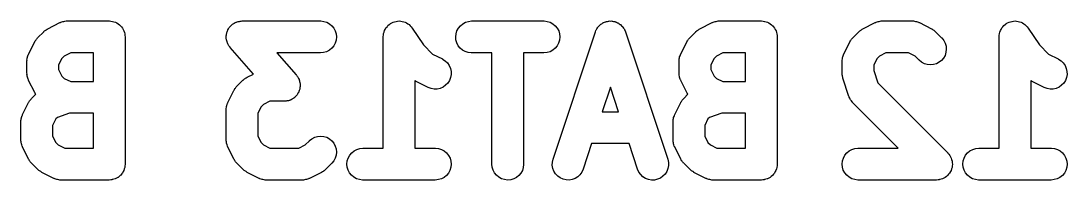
# Model space of a CAD drawing. Extents: x 10 to 156, y -120 to 0.
# Drawn here: x 19.9 to 25.67, y -119.41 to -118.54 of the extents above; entities that cross this region are included whole.
import ezdxf

# ---------------------------------------------------------------- set-up
doc = ezdxf.new("R2010")
doc.units = 0
doc.header["$MEASUREMENT"] = 0
doc.layers.add('BLACK', color=7, linetype='CONTINUOUS')

msp = doc.modelspace()

# ---------------------------------------------------------------- linework, layer by layer
at = {"layer": 'BLACK', "linetype": 'CONTINUOUS'}
for p, q in [((20.0475, -118.582), (20.1142, -118.548)), ((20.1142, -118.548), (20.1153, -118.548)), ((20.1153, -118.548), (20.1177, -118.547)), ((20.1177, -118.547), (20.12, -118.546)), ((20.12, -118.546), (20.1257, -118.544)), ((20.1257, -118.544), (20.1313, -118.542)), ((20.1313, -118.542), (20.1339, -118.542)), ((20.1339, -118.542), (20.1363, -118.541)), ((20.1363, -118.541), (20.1423, -118.54)), ((20.1423, -118.54), (20.1482, -118.539)), ((20.1482, -118.539), (20.1508, -118.539)), ((20.1508, -118.539), (20.1533, -118.539)), ((20.1533, -118.539), (20.3867, -118.539)), ((20.3867, -118.539), (20.3873, -118.539)), ((20.3873, -118.539), (20.3873, -118.539)), ((20.3873, -118.539), (20.3873, -118.539)), ((20.3873, -118.539), (20.3879, -118.539)), ((20.3879, -118.539), (20.396, -118.54)), ((20.396, -118.54), (20.4043, -118.541)), ((20.4043, -118.541), (20.4046, -118.541)), ((20.4046, -118.541), (20.4049, -118.541)), ((20.4049, -118.541), (20.4127, -118.544)), ((20.4127, -118.544), (20.4206, -118.546)), ((20.4206, -118.546), (20.4208, -118.546)), ((20.4208, -118.546), (20.4211, -118.546)), ((20.4211, -118.546), (20.4283, -118.55)), ((20.4283, -118.55), (20.4356, -118.554)), ((20.4356, -118.554), (20.4358, -118.554)), ((20.4358, -118.554), (20.4361, -118.554)), ((20.4361, -118.554), (20.4425, -118.56)), ((20.4425, -118.56), (20.4488, -118.565)), ((21.0607, -118.563), (21.0628, -118.56)), ((21.0628, -118.56), (21.0673, -118.557)), ((21.0673, -118.557), (21.0716, -118.554)), ((21.0716, -118.554), (21.0743, -118.552)), ((21.0743, -118.552), (21.0768, -118.551)), ((21.0768, -118.551), (21.0818, -118.548)), ((21.0818, -118.548), (21.0867, -118.546)), ((21.0867, -118.546), (21.0896, -118.545)), ((21.0896, -118.545), (21.0924, -118.544)), ((21.0924, -118.544), (21.0977, -118.542)), ((21.0977, -118.542), (21.103, -118.541)), ((21.103, -118.541), (21.1061, -118.541)), ((21.1061, -118.541), (21.1091, -118.54)), ((21.1091, -118.54), (21.1145, -118.54)), ((21.1145, -118.54), (21.12, -118.539)), ((21.12, -118.539), (21.5533, -118.539)), ((21.5533, -118.539), (21.5546, -118.539)), ((21.5546, -118.539), (21.5715, -118.541)), ((21.5715, -118.541), (21.5878, -118.546)), ((21.5878, -118.546), (21.6028, -118.554)), ((21.6028, -118.554), (21.6158, -118.565)), ((21.9254, -118.564), (21.9322, -118.559)), ((21.9322, -118.559), (21.9386, -118.554)), ((21.9386, -118.554), (21.9387, -118.553)), ((21.9387, -118.553), (21.9388, -118.553)), ((21.9388, -118.553), (21.9462, -118.55)), ((21.9462, -118.55), (21.9538, -118.546)), ((21.9538, -118.546), (21.9538, -118.546)), ((21.9538, -118.546), (21.9539, -118.546)), ((21.9539, -118.546), (21.9621, -118.543)), ((21.9621, -118.543), (21.9701, -118.541)), ((21.9701, -118.541), (21.9702, -118.541)), ((21.9702, -118.541), (21.9703, -118.541)), ((21.9703, -118.541), (21.9787, -118.54)), ((21.9787, -118.54), (21.9871, -118.539)), ((21.9871, -118.539), (21.9872, -118.539)), ((21.9872, -118.539), (21.9873, -118.539)), ((21.9873, -118.539), (21.9959, -118.54)), ((21.9959, -118.54), (22.0041, -118.541)), ((22.0041, -118.541), (22.0042, -118.541)), ((22.0042, -118.541), (22.0043, -118.541)), ((22.0043, -118.541), (22.0123, -118.543)), ((22.0123, -118.543), (22.0204, -118.546)), ((22.0204, -118.546), (22.0205, -118.546)), ((22.0205, -118.546), (22.0206, -118.546)), ((22.0206, -118.546), (22.0278, -118.55)), ((22.0278, -118.55), (22.0355, -118.554)), ((22.0355, -118.554), (22.0355, -118.554)), ((22.0355, -118.554), (22.0356, -118.554)), ((22.0356, -118.554), (22.0417, -118.559)), ((22.0417, -118.559), (22.0487, -118.565)), ((22.325, -118.565), (22.3382, -118.554)), ((22.3382, -118.554), (22.3533, -118.546)), ((22.3533, -118.546), (22.3697, -118.541)), ((22.3697, -118.541), (22.3867, -118.539)), ((22.3867, -118.539), (22.7867, -118.539)), ((22.7867, -118.539), (22.7879, -118.539)), ((22.7879, -118.539), (22.8049, -118.541)), ((22.8049, -118.541), (22.8211, -118.546)), ((22.8211, -118.546), (22.8361, -118.554)), ((22.8361, -118.554), (22.8492, -118.565)), ((23.0924, -118.564), (23.0966, -118.56)), ((23.0966, -118.56), (23.0986, -118.559)), ((23.0986, -118.559), (23.1005, -118.557)), ((23.1005, -118.557), (23.1056, -118.554)), ((23.1056, -118.554), (23.1106, -118.55)), ((23.1106, -118.55), (23.1129, -118.549)), ((23.1129, -118.549), (23.115, -118.548)), ((23.115, -118.548), (23.1207, -118.546)), ((23.1207, -118.546), (23.1262, -118.543)), ((23.1262, -118.543), (23.1287, -118.543)), ((23.1287, -118.543), (23.131, -118.542)), ((23.131, -118.542), (23.137, -118.541)), ((23.137, -118.541), (23.1429, -118.54)), ((23.1429, -118.54), (23.1454, -118.54)), ((23.1454, -118.54), (23.1479, -118.539)), ((23.1479, -118.539), (23.154, -118.54)), ((23.154, -118.54), (23.16, -118.539)), ((23.16, -118.539), (23.1625, -118.54)), ((23.1625, -118.54), (23.165, -118.54)), ((23.165, -118.54), (23.1709, -118.541)), ((23.1709, -118.541), (23.1768, -118.542)), ((23.1768, -118.542), (23.1791, -118.543)), ((23.1791, -118.543), (23.1816, -118.544)), ((23.1816, -118.544), (23.1871, -118.546)), ((23.1871, -118.546), (23.1927, -118.549)), ((23.1927, -118.549), (23.1948, -118.55)), ((23.1948, -118.55), (23.1971, -118.551)), ((23.1971, -118.551), (23.202, -118.554)), ((23.202, -118.554), (23.2072, -118.558)), ((23.2072, -118.558), (23.209, -118.559)), ((23.209, -118.559), (23.211, -118.561)), ((23.6475, -118.582), (23.7142, -118.548)), ((23.7142, -118.548), (23.7153, -118.548)), ((23.7153, -118.548), (23.7177, -118.547)), ((23.7177, -118.547), (23.72, -118.546)), ((23.72, -118.546), (23.7257, -118.544)), ((23.7257, -118.544), (23.7313, -118.542)), ((23.7313, -118.542), (23.7339, -118.542)), ((23.7339, -118.542), (23.7363, -118.541)), ((23.7363, -118.541), (23.7423, -118.54)), ((23.7423, -118.54), (23.7482, -118.539)), ((23.7482, -118.539), (23.7508, -118.539)), ((23.7508, -118.539), (23.7533, -118.539)), ((23.7533, -118.539), (23.9867, -118.539)), ((23.9867, -118.539), (23.9873, -118.539)), ((23.9873, -118.539), (23.9873, -118.539)), ((23.9873, -118.539), (23.9873, -118.539)), ((23.9873, -118.539), (23.9879, -118.539)), ((23.9879, -118.539), (23.996, -118.54)), ((23.996, -118.54), (24.0043, -118.541)), ((24.0043, -118.541), (24.0046, -118.541)), ((24.0046, -118.541), (24.0049, -118.541)), ((24.0049, -118.541), (24.0127, -118.544)), ((24.0127, -118.544), (24.0206, -118.546)), ((24.0206, -118.546), (24.0208, -118.546)), ((24.0208, -118.546), (24.0211, -118.546)), ((24.0211, -118.546), (24.0283, -118.55)), ((24.0283, -118.55), (24.0356, -118.554)), ((24.0356, -118.554), (24.0358, -118.554)), ((24.0358, -118.554), (24.0361, -118.554)), ((24.0361, -118.554), (24.0425, -118.56)), ((24.0425, -118.56), (24.0488, -118.565)), ((24.5475, -118.582), (24.6142, -118.548)), ((24.6142, -118.548), (24.6153, -118.548)), ((24.6153, -118.548), (24.6177, -118.547)), ((24.6177, -118.547), (24.62, -118.546)), ((24.62, -118.546), (24.6257, -118.544)), ((24.6257, -118.544), (24.6313, -118.542)), ((24.6313, -118.542), (24.6339, -118.542)), ((24.6339, -118.542), (24.6363, -118.541)), ((24.6363, -118.541), (24.6423, -118.54)), ((24.6423, -118.54), (24.6482, -118.539)), ((24.6482, -118.539), (24.6508, -118.539)), ((24.6508, -118.539), (24.6533, -118.539)), ((24.6533, -118.539), (24.82, -118.539)), ((24.82, -118.539), (24.8212, -118.539)), ((24.8212, -118.539), (24.8238, -118.539)), ((24.8238, -118.539), (24.8264, -118.539)), ((24.8264, -118.539), (24.8323, -118.54)), ((24.8323, -118.54), (24.8382, -118.541)), ((24.8382, -118.541), (24.8406, -118.542)), ((24.8406, -118.542), (24.8432, -118.542)), ((24.8432, -118.542), (24.8488, -118.544)), ((24.8488, -118.544), (24.8545, -118.546)), ((24.8545, -118.546), (24.8567, -118.547)), ((24.8567, -118.547), (24.8591, -118.548)), ((24.8591, -118.548), (24.9258, -118.582)), ((25.3254, -118.564), (25.3322, -118.559)), ((25.3322, -118.559), (25.3386, -118.554)), ((25.3386, -118.554), (25.3387, -118.553)), ((25.3387, -118.553), (25.3388, -118.553)), ((25.3388, -118.553), (25.3462, -118.55)), ((25.3462, -118.55), (25.3538, -118.546)), ((25.3538, -118.546), (25.3538, -118.546)), ((25.3538, -118.546), (25.3539, -118.546)), ((25.3539, -118.546), (25.3621, -118.543)), ((25.3621, -118.543), (25.3701, -118.541)), ((25.3701, -118.541), (25.3702, -118.541)), ((25.3702, -118.541), (25.3703, -118.541)), ((25.3703, -118.541), (25.3787, -118.54)), ((25.3787, -118.54), (25.3871, -118.539)), ((25.3871, -118.539), (25.3872, -118.539)), ((25.3872, -118.539), (25.3873, -118.539)), ((25.3873, -118.539), (25.3959, -118.54)), ((25.3959, -118.54), (25.4041, -118.541)), ((25.4041, -118.541), (25.4042, -118.541)), ((25.4042, -118.541), (25.4043, -118.541)), ((25.4043, -118.541), (25.4123, -118.543)), ((25.4123, -118.543), (25.4204, -118.546)), ((25.4204, -118.546), (25.4205, -118.546)), ((25.4205, -118.546), (25.4206, -118.546)), ((25.4206, -118.546), (25.4278, -118.55)), ((25.4278, -118.55), (25.4355, -118.554)), ((25.4355, -118.554), (25.4355, -118.554)), ((25.4355, -118.554), (25.4356, -118.554)), ((25.4356, -118.554), (25.4417, -118.559)), ((25.4417, -118.559), (25.4487, -118.565)), ((19.9915, -118.631), (20.0248, -118.598)), ((20.0248, -118.598), (20.0257, -118.597)), ((20.0257, -118.597), (20.0295, -118.594)), ((20.0295, -118.594), (20.0331, -118.591)), ((20.0331, -118.591), (20.0362, -118.589)), ((20.0362, -118.589), (20.039, -118.587)), ((20.039, -118.587), (20.0434, -118.584)), ((20.0434, -118.584), (20.0475, -118.582)), ((20.4488, -118.565), (20.4489, -118.565)), ((20.4489, -118.565), (20.4492, -118.565)), ((20.4492, -118.565), (20.4544, -118.572)), ((20.4544, -118.572), (20.4595, -118.578)), ((20.4595, -118.578), (20.4597, -118.579)), ((20.4597, -118.579), (20.4599, -118.579)), ((20.4599, -118.579), (20.4637, -118.586)), ((20.4637, -118.586), (20.4676, -118.593)), ((20.4676, -118.593), (20.4677, -118.594)), ((20.4677, -118.594), (20.4678, -118.594)), ((20.4678, -118.594), (20.4701, -118.602)), ((20.4701, -118.602), (20.4725, -118.61)), ((20.4725, -118.61), (20.4725, -118.61)), ((20.4725, -118.61), (20.4726, -118.61)), ((20.4726, -118.61), (20.4734, -118.618)), ((20.4734, -118.618), (20.4742, -118.627)), ((21.0328, -118.62), (21.0337, -118.615)), ((21.0337, -118.615), (21.0343, -118.609)), ((21.0343, -118.609), (21.0352, -118.606)), ((21.0352, -118.606), (21.0357, -118.603)), ((21.0357, -118.603), (21.0377, -118.598)), ((21.0377, -118.598), (21.0393, -118.593)), ((21.0393, -118.593), (21.0408, -118.59)), ((21.0408, -118.59), (21.0419, -118.587)), ((21.0419, -118.587), (21.0449, -118.583)), ((21.0449, -118.583), (21.0475, -118.578)), ((21.0475, -118.578), (21.0494, -118.575)), ((21.0494, -118.575), (21.0511, -118.573)), ((21.0511, -118.573), (21.0549, -118.569)), ((21.0549, -118.569), (21.0583, -118.565)), ((21.0583, -118.565), (21.0607, -118.563)), ((21.6158, -118.565), (21.6265, -118.579)), ((21.6265, -118.579), (21.6345, -118.594)), ((21.6345, -118.594), (21.6393, -118.61)), ((21.6393, -118.61), (21.6408, -118.627)), ((21.8992, -118.625), (21.9001, -118.617)), ((21.9001, -118.617), (21.901, -118.609)), ((21.901, -118.609), (21.9011, -118.609)), ((21.9011, -118.608), (21.9036, -118.601)), ((21.9011, -118.609), (21.9011, -118.608)), ((21.9036, -118.601), (21.9062, -118.592)), ((21.9062, -118.592), (21.9102, -118.585)), ((21.9062, -118.592), (21.9062, -118.592)), ((21.9062, -118.592), (21.9062, -118.592)), ((21.9102, -118.585), (21.9144, -118.577)), ((21.9144, -118.577), (21.9144, -118.577)), ((21.9144, -118.577), (21.9145, -118.577)), ((21.9145, -118.577), (21.9201, -118.571)), ((21.9201, -118.571), (21.9253, -118.564)), ((21.9253, -118.564), (21.9254, -118.564)), ((21.9254, -118.564), (21.9254, -118.564)), ((22.0487, -118.565), (22.0487, -118.565)), ((22.0487, -118.565), (22.0488, -118.565)), ((22.0488, -118.565), (22.0538, -118.571)), ((22.0538, -118.571), (22.0595, -118.578)), ((22.0595, -118.578), (22.0595, -118.578)), ((22.0595, -118.578), (22.0595, -118.578)), ((22.0595, -118.578), (22.0596, -118.578)), ((22.0596, -118.578), (22.1213, -118.671)), ((22.2992, -118.626), (22.301, -118.609)), ((22.301, -118.609), (22.306, -118.593)), ((22.306, -118.593), (22.3141, -118.578)), ((22.3141, -118.578), (22.325, -118.565)), ((22.837, -119.299), (23.0703, -118.599)), ((22.8492, -118.565), (22.8599, -118.579)), ((22.8599, -118.579), (22.8678, -118.594)), ((22.8678, -118.594), (22.8726, -118.61)), ((22.8726, -118.61), (22.8742, -118.627)), ((23.0703, -118.599), (23.0707, -118.598)), ((23.0707, -118.598), (23.0733, -118.592)), ((23.0733, -118.592), (23.0755, -118.587)), ((23.0755, -118.587), (23.0768, -118.585)), ((23.0768, -118.585), (23.0779, -118.582)), ((23.0779, -118.582), (23.0814, -118.577)), ((23.0814, -118.577), (23.0847, -118.572)), ((23.0847, -118.572), (23.0865, -118.571)), ((23.0865, -118.571), (23.0879, -118.569)), ((23.0879, -118.569), (23.0924, -118.564)), ((23.211, -118.561), (23.2151, -118.565)), ((23.2151, -118.565), (23.2195, -118.569)), ((23.2195, -118.569), (23.221, -118.571)), ((23.221, -118.571), (23.2227, -118.573)), ((23.2227, -118.573), (23.2259, -118.578)), ((23.2259, -118.578), (23.2294, -118.583)), ((23.2294, -118.583), (23.2304, -118.586)), ((23.2304, -118.586), (23.2317, -118.588)), ((23.2317, -118.588), (23.2339, -118.593)), ((23.2339, -118.593), (23.2363, -118.599)), ((23.2363, -118.599), (23.4697, -119.299)), ((23.5915, -118.631), (23.6248, -118.598)), ((23.6248, -118.598), (23.6257, -118.597)), ((23.6257, -118.597), (23.6295, -118.594)), ((23.6295, -118.594), (23.6331, -118.591)), ((23.6331, -118.591), (23.6362, -118.589)), ((23.6362, -118.589), (23.639, -118.587)), ((23.639, -118.587), (23.6434, -118.584)), ((23.6434, -118.584), (23.6475, -118.582)), ((24.0488, -118.565), (24.0489, -118.565)), ((24.0489, -118.565), (24.0492, -118.565)), ((24.0492, -118.565), (24.0544, -118.572)), ((24.0544, -118.572), (24.0595, -118.578)), ((24.0595, -118.578), (24.0597, -118.579)), ((24.0597, -118.579), (24.0599, -118.579)), ((24.0599, -118.579), (24.0637, -118.586)), ((24.0637, -118.586), (24.0676, -118.593)), ((24.0676, -118.593), (24.0677, -118.594)), ((24.0677, -118.594), (24.0678, -118.594)), ((24.0678, -118.594), (24.0701, -118.602)), ((24.0701, -118.602), (24.0725, -118.61)), ((24.0725, -118.61), (24.0725, -118.61)), ((24.0725, -118.61), (24.0726, -118.61)), ((24.0726, -118.61), (24.0734, -118.618)), ((24.0734, -118.618), (24.0742, -118.627)), ((24.4915, -118.631), (24.5248, -118.598)), ((24.5248, -118.598), (24.5257, -118.597)), ((24.5257, -118.597), (24.5295, -118.594)), ((24.5295, -118.594), (24.5331, -118.591)), ((24.5331, -118.591), (24.5362, -118.589)), ((24.5362, -118.589), (24.539, -118.587)), ((24.539, -118.587), (24.5434, -118.584)), ((24.5434, -118.584), (24.5475, -118.582)), ((24.9258, -118.582), (24.9269, -118.582)), ((24.9269, -118.582), (24.931, -118.585)), ((24.931, -118.585), (24.9353, -118.587)), ((24.9353, -118.587), (24.9382, -118.59)), ((24.9382, -118.59), (24.9412, -118.592)), ((24.9412, -118.592), (24.9447, -118.595)), ((24.9447, -118.595), (24.9485, -118.598)), ((24.9485, -118.598), (24.9819, -118.631)), ((25.2992, -118.625), (25.3001, -118.617)), ((25.3001, -118.617), (25.301, -118.609)), ((25.301, -118.609), (25.3011, -118.609)), ((25.3011, -118.608), (25.3036, -118.601)), ((25.3011, -118.609), (25.3011, -118.608)), ((25.3036, -118.601), (25.3062, -118.592)), ((25.3062, -118.592), (25.3102, -118.585)), ((25.3062, -118.592), (25.3062, -118.592)), ((25.3062, -118.592), (25.3062, -118.592)), ((25.3102, -118.585), (25.3144, -118.577)), ((25.3144, -118.577), (25.3144, -118.577)), ((25.3144, -118.577), (25.3145, -118.577)), ((25.3145, -118.577), (25.3201, -118.571)), ((25.3201, -118.571), (25.3253, -118.564)), ((25.3253, -118.564), (25.3254, -118.564)), ((25.3254, -118.564), (25.3254, -118.564)), ((25.4487, -118.565), (25.4487, -118.565)), ((25.4487, -118.565), (25.4488, -118.565)), ((25.4488, -118.565), (25.4538, -118.571)), ((25.4538, -118.571), (25.4595, -118.578)), ((25.4595, -118.578), (25.4595, -118.578)), ((25.4595, -118.578), (25.4595, -118.578)), ((25.4595, -118.578), (25.4596, -118.578)), ((25.4596, -118.578), (25.5213, -118.671)), ((19.9417, -118.721), (19.9751, -118.654)), ((19.9751, -118.654), (19.9756, -118.653)), ((19.9756, -118.653), (19.9783, -118.649)), ((19.9783, -118.649), (19.9806, -118.645)), ((19.9806, -118.645), (19.9829, -118.642)), ((19.9829, -118.642), (19.9849, -118.639)), ((19.9849, -118.639), (19.9883, -118.635)), ((19.9883, -118.635), (19.9915, -118.631)), ((20.4742, -118.627), (20.4742, -119.327)), ((21.0325, -118.626), (21.0328, -118.623)), ((21.033, -118.632), (21.0325, -118.626)), ((21.0328, -118.623), (21.0328, -118.62)), ((21.0331, -118.637), (21.033, -118.632)), ((21.0338, -118.64), (21.0331, -118.637)), ((21.0341, -118.643), (21.0338, -118.64)), ((21.0356, -118.648), (21.0341, -118.643)), ((21.0368, -118.654), (21.0356, -118.648)), ((21.038, -118.656), (21.0368, -118.654)), ((21.0389, -118.659), (21.038, -118.656)), ((21.0414, -118.664), (21.0389, -118.659)), ((21.0436, -118.669), (21.0414, -118.664)), ((21.0454, -118.672), (21.0436, -118.669)), ((21.0468, -118.675), (21.0454, -118.672)), ((21.0502, -118.679), (21.0468, -118.675)), ((21.6259, -118.676), (21.615, -118.689)), ((21.634, -118.661), (21.6259, -118.676)), ((21.639, -118.644), (21.634, -118.661)), ((21.6408, -118.627), (21.639, -118.644)), ((21.8992, -118.626), (21.8992, -118.625)), ((21.8992, -118.627), (21.8992, -118.626)), ((21.8992, -118.626), (21.8992, -118.626)), ((21.8992, -118.626), (21.8992, -118.626)), ((21.8992, -119.239), (21.8992, -118.627)), ((22.1213, -118.671), (22.1718, -118.721)), ((22.3007, -118.643), (22.2992, -118.626)), ((22.3055, -118.659), (22.3007, -118.643)), ((22.3134, -118.675), (22.3055, -118.659)), ((22.3241, -118.688), (22.3134, -118.675)), ((22.8592, -118.676), (22.8483, -118.689)), ((22.8673, -118.661), (22.8592, -118.676)), ((22.8724, -118.644), (22.8673, -118.661)), ((22.8742, -118.627), (22.8724, -118.644)), ((23.5417, -118.721), (23.5751, -118.654)), ((23.5751, -118.654), (23.5756, -118.653)), ((23.5756, -118.653), (23.5783, -118.649)), ((23.5783, -118.649), (23.5806, -118.645)), ((23.5806, -118.645), (23.5829, -118.642)), ((23.5829, -118.642), (23.5849, -118.639)), ((23.5849, -118.639), (23.5883, -118.635)), ((23.5883, -118.635), (23.5915, -118.631)), ((24.0742, -118.627), (24.0742, -119.327)), ((24.4417, -118.721), (24.4751, -118.654)), ((24.4751, -118.654), (24.4756, -118.653)), ((24.4756, -118.653), (24.4783, -118.649)), ((24.4783, -118.649), (24.4806, -118.645)), ((24.4806, -118.645), (24.4829, -118.642)), ((24.4829, -118.642), (24.4849, -118.639)), ((24.4849, -118.639), (24.4883, -118.635)), ((24.4883, -118.635), (24.4915, -118.631)), ((24.9819, -118.631), (24.9827, -118.632)), ((24.9827, -118.632), (24.9934, -118.646)), ((24.9934, -118.646), (25.0012, -118.661)), ((25.0012, -118.661), (25.006, -118.677)), ((25.2992, -118.626), (25.2992, -118.625)), ((25.2992, -118.627), (25.2992, -118.626)), ((25.2992, -118.626), (25.2992, -118.626)), ((25.2992, -118.626), (25.2992, -118.626)), ((25.2992, -119.239), (25.2992, -118.627)), ((25.5213, -118.671), (25.5718, -118.721)), ((19.9356, -118.737), (19.9378, -118.731)), ((19.9378, -118.731), (19.9396, -118.726)), ((19.9396, -118.726), (19.9408, -118.723)), ((19.9408, -118.723), (19.9417, -118.721)), ((20.1385, -118.732), (20.1252, -118.745)), ((20.174, -118.714), (20.1385, -118.732)), ((20.2992, -118.714), (20.174, -118.714)), ((20.2992, -118.872), (20.2992, -118.714)), ((21.0534, -118.683), (21.0502, -118.679)), ((21.0541, -118.684), (21.0534, -118.683)), ((21.1825, -118.831), (21.0541, -118.684)), ((21.5533, -118.714), (21.3128, -118.714)), ((21.3128, -118.714), (21.4192, -118.836)), ((21.5703, -118.712), (21.5533, -118.714)), ((21.5867, -118.708), (21.5703, -118.712)), ((21.6018, -118.7), (21.5867, -118.708)), ((21.615, -118.689), (21.6018, -118.7)), ((22.1718, -118.721), (22.2258, -118.748)), ((22.3372, -118.699), (22.3241, -118.688)), ((22.3522, -118.707), (22.3372, -118.699)), ((22.3685, -118.712), (22.3522, -118.707)), ((22.3854, -118.714), (22.3685, -118.712)), ((22.3867, -118.714), (22.3854, -118.714)), ((22.4992, -118.714), (22.3867, -118.714)), ((22.4992, -119.327), (22.4992, -118.714)), ((22.7867, -118.714), (22.6742, -118.714)), ((22.6742, -118.714), (22.6742, -119.327)), ((22.8037, -118.712), (22.7867, -118.714)), ((22.82, -118.708), (22.8037, -118.712)), ((22.8351, -118.7), (22.82, -118.708)), ((22.8483, -118.689), (22.8351, -118.7)), ((23.5356, -118.737), (23.5378, -118.731)), ((23.5378, -118.731), (23.5396, -118.726)), ((23.5396, -118.726), (23.5408, -118.723)), ((23.5408, -118.723), (23.5417, -118.721)), ((23.7385, -118.732), (23.7252, -118.745)), ((23.774, -118.714), (23.7385, -118.732)), ((23.8992, -118.714), (23.774, -118.714)), ((23.8992, -118.872), (23.8992, -118.714)), ((24.4356, -118.737), (24.4378, -118.731)), ((24.4378, -118.731), (24.4396, -118.726)), ((24.4396, -118.726), (24.4408, -118.723)), ((24.4408, -118.723), (24.4417, -118.721)), ((24.6385, -118.732), (24.6252, -118.745)), ((24.674, -118.714), (24.6385, -118.732)), ((24.7993, -118.714), (24.674, -118.714)), ((24.8348, -118.732), (24.7993, -118.714)), ((24.8581, -118.755), (24.8348, -118.732)), ((25.0005, -118.728), (24.9924, -118.743)), ((25.0057, -118.711), (25.0005, -118.728)), ((25.0075, -118.694), (25.0057, -118.711)), ((25.006, -118.677), (25.0075, -118.694)), ((25.5718, -118.721), (25.6258, -118.748)), ((19.9325, -118.759), (19.9328, -118.756)), ((19.9325, -118.76), (19.9325, -118.759)), ((19.9325, -118.827), (19.9325, -118.76)), ((19.9327, -118.754), (19.9337, -118.748)), ((19.9328, -118.756), (19.9327, -118.754)), ((19.9337, -118.748), (19.9344, -118.742)), ((19.9344, -118.742), (19.9352, -118.739)), ((19.9352, -118.739), (19.9356, -118.737)), ((20.1252, -118.745), (20.1075, -118.781)), ((20.1075, -118.781), (20.1075, -118.806)), ((22.2258, -118.748), (22.2269, -118.749)), ((22.2269, -118.749), (22.2412, -118.758)), ((22.2412, -118.758), (22.2535, -118.77)), ((22.2535, -118.77), (22.2632, -118.784)), ((22.2632, -118.784), (22.27, -118.8)), ((23.5325, -118.759), (23.5328, -118.756)), ((23.5325, -118.76), (23.5325, -118.759)), ((23.5325, -118.827), (23.5325, -118.76)), ((23.5327, -118.754), (23.5337, -118.748)), ((23.5328, -118.756), (23.5327, -118.754)), ((23.5337, -118.748), (23.5344, -118.742)), ((23.5344, -118.742), (23.5352, -118.739)), ((23.5352, -118.739), (23.5356, -118.737)), ((23.7252, -118.745), (23.7075, -118.781)), ((23.7075, -118.781), (23.7075, -118.806)), ((24.4325, -118.759), (24.4328, -118.756)), ((24.4325, -118.76), (24.4325, -118.759)), ((24.4325, -118.827), (24.4325, -118.76)), ((24.4327, -118.754), (24.4337, -118.748)), ((24.4328, -118.756), (24.4327, -118.754)), ((24.4337, -118.748), (24.4344, -118.742)), ((24.4344, -118.742), (24.4352, -118.739)), ((24.4352, -118.739), (24.4356, -118.737)), ((24.6252, -118.745), (24.6075, -118.781)), ((24.6075, -118.781), (24.6075, -118.812)), ((24.8713, -118.766), (24.8581, -118.755)), ((24.8864, -118.774), (24.8713, -118.766)), ((24.9027, -118.779), (24.8864, -118.774)), ((24.9197, -118.781), (24.9027, -118.779)), ((24.9367, -118.779), (24.9197, -118.781)), ((24.9531, -118.774), (24.9367, -118.779)), ((24.9682, -118.766), (24.9531, -118.774)), ((24.9814, -118.756), (24.9682, -118.766)), ((24.9924, -118.743), (24.9814, -118.756)), ((25.6258, -118.748), (25.6269, -118.749)), ((25.6269, -118.749), (25.6412, -118.758)), ((25.6412, -118.758), (25.6535, -118.77)), ((25.6535, -118.77), (25.6632, -118.784)), ((25.6632, -118.784), (25.67, -118.8)), ((19.9328, -118.829), (19.9325, -118.827)), ((19.9327, -118.832), (19.9328, -118.829)), ((19.9336, -118.838), (19.9327, -118.832)), ((19.9342, -118.844), (19.9336, -118.838)), ((19.9349, -118.846), (19.9342, -118.844)), ((19.9353, -118.849), (19.9349, -118.846)), ((19.9374, -118.854), (19.9353, -118.849)), ((20.1075, -118.806), (20.1252, -118.842)), ((20.1252, -118.842), (20.1385, -118.855)), ((21.1434, -118.851), (21.1475, -118.848)), ((21.1475, -118.848), (21.1825, -118.831)), ((21.4192, -118.836), (21.42, -118.837)), ((21.42, -118.837), (21.4231, -118.841)), ((21.4231, -118.841), (21.4265, -118.845)), ((21.4265, -118.845), (21.428, -118.848)), ((21.428, -118.848), (21.4297, -118.851)), ((22.27, -118.8), (22.2736, -118.817)), ((22.2739, -118.834), (22.2709, -118.85)), ((22.2736, -118.817), (22.2739, -118.834)), ((23.5328, -118.829), (23.5325, -118.827)), ((23.5327, -118.832), (23.5328, -118.829)), ((23.5336, -118.838), (23.5327, -118.832)), ((23.5342, -118.844), (23.5336, -118.838)), ((23.5349, -118.846), (23.5342, -118.844)), ((23.5353, -118.849), (23.5349, -118.846)), ((23.5374, -118.854), (23.5353, -118.849)), ((23.7075, -118.806), (23.7252, -118.842)), ((23.7252, -118.842), (23.7385, -118.855)), ((24.433, -118.832), (24.4325, -118.827)), ((24.4331, -118.836), (24.433, -118.832)), ((24.4338, -118.84), (24.4331, -118.836)), ((24.4342, -118.844), (24.4338, -118.84)), ((24.4356, -118.848), (24.4342, -118.844)), ((24.4366, -118.853), (24.4356, -118.848)), ((24.6075, -118.812), (24.6298, -118.879)), ((25.67, -118.8), (25.6736, -118.817)), ((25.6739, -118.834), (25.6709, -118.85)), ((25.6736, -118.817), (25.6739, -118.834)), ((19.9391, -118.86), (19.9374, -118.854)), ((19.9403, -118.862), (19.9391, -118.86)), ((19.9412, -118.865), (19.9403, -118.862)), ((19.9417, -118.866), (19.9412, -118.865)), ((19.9751, -118.932), (19.9417, -118.866)), ((20.1385, -118.855), (20.174, -118.872)), ((20.174, -118.872), (20.2992, -118.872)), ((21.0829, -118.909), (21.0849, -118.905)), ((21.0849, -118.905), (21.0883, -118.902)), ((21.0883, -118.902), (21.0915, -118.898)), ((21.0915, -118.898), (21.1248, -118.865)), ((21.1248, -118.865), (21.1257, -118.864)), ((21.1257, -118.864), (21.1295, -118.861)), ((21.1295, -118.861), (21.1331, -118.857)), ((21.1331, -118.857), (21.1362, -118.856)), ((21.1362, -118.856), (21.139, -118.853)), ((21.139, -118.853), (21.1434, -118.851)), ((21.4297, -118.851), (21.4319, -118.856)), ((21.4319, -118.856), (21.4345, -118.861)), ((21.4345, -118.861), (21.4353, -118.864)), ((21.4353, -118.864), (21.4366, -118.866)), ((21.4366, -118.866), (21.4377, -118.872)), ((21.4377, -118.872), (21.4393, -118.877)), ((21.4396, -118.905), (21.439, -118.911)), ((21.4393, -118.877), (21.4396, -118.88)), ((21.4396, -118.88), (21.4402, -118.883)), ((21.4406, -118.9), (21.4396, -118.905)), ((21.4402, -118.883), (21.4403, -118.888)), ((21.4403, -118.888), (21.4408, -118.894)), ((21.4408, -118.894), (21.4405, -118.897)), ((21.4405, -118.897), (21.4406, -118.9)), ((22.0757, -118.868), (22.0742, -118.868)), ((22.0742, -118.868), (22.0742, -119.239)), ((22.0798, -118.871), (22.0757, -118.868)), ((22.0809, -118.872), (22.0798, -118.871)), ((22.1475, -118.905), (22.0809, -118.872)), ((22.1635, -118.911), (22.1475, -118.905)), ((22.2297, -118.903), (22.214, -118.91)), ((22.2436, -118.893), (22.2297, -118.903)), ((22.2555, -118.881), (22.2436, -118.893)), ((22.2647, -118.866), (22.2555, -118.881)), ((22.2709, -118.85), (22.2647, -118.866)), ((23.1533, -118.903), (23.1081, -119.039)), ((23.1986, -119.039), (23.1533, -118.903)), ((23.5391, -118.86), (23.5374, -118.854)), ((23.5403, -118.862), (23.5391, -118.86)), ((23.5412, -118.865), (23.5403, -118.862)), ((23.5417, -118.866), (23.5412, -118.865)), ((23.5751, -118.932), (23.5417, -118.866)), ((23.7385, -118.855), (23.774, -118.872)), ((23.774, -118.872), (23.8992, -118.872)), ((24.437, -118.854), (24.4366, -118.853)), ((24.4703, -118.954), (24.437, -118.854)), ((24.6298, -118.879), (25.0152, -119.265)), ((25.4757, -118.868), (25.4742, -118.868)), ((25.4742, -118.868), (25.4742, -119.239)), ((25.4798, -118.871), (25.4757, -118.868)), ((25.4809, -118.872), (25.4798, -118.871)), ((25.5475, -118.905), (25.4809, -118.872)), ((25.5635, -118.911), (25.5475, -118.905)), ((25.6297, -118.903), (25.614, -118.91)), ((25.6436, -118.893), (25.6297, -118.903)), ((25.6555, -118.881), (25.6436, -118.893)), ((25.6647, -118.866), (25.6555, -118.881)), ((25.6709, -118.85), (25.6647, -118.866)), ((19.9581, -118.965), (19.9808, -118.942)), ((19.9777, -118.937), (19.9751, -118.932)), ((19.9799, -118.941), (19.9777, -118.937)), ((19.9808, -118.942), (19.9799, -118.941)), ((21.0417, -118.988), (21.0751, -118.921)), ((21.0751, -118.921), (21.0756, -118.92)), ((21.0756, -118.92), (21.0783, -118.916)), ((21.0783, -118.916), (21.0806, -118.911)), ((21.0806, -118.911), (21.0829, -118.909)), ((21.406, -118.963), (21.4018, -118.966)), ((21.4105, -118.96), (21.406, -118.963)), ((21.4126, -118.957), (21.4105, -118.96)), ((21.415, -118.955), (21.4126, -118.957)), ((21.4185, -118.951), (21.415, -118.955)), ((21.4223, -118.947), (21.4185, -118.951)), ((21.4239, -118.945), (21.4223, -118.947)), ((21.4259, -118.942), (21.4239, -118.945)), ((21.4285, -118.937), (21.4259, -118.942)), ((21.4314, -118.933), (21.4285, -118.937)), ((21.4325, -118.93), (21.4314, -118.933)), ((21.434, -118.927), (21.4325, -118.93)), ((21.4356, -118.922), (21.434, -118.927)), ((21.4376, -118.917), (21.4356, -118.922)), ((21.4381, -118.914), (21.4376, -118.917)), ((21.439, -118.911), (21.4381, -118.914)), ((22.1803, -118.914), (22.1635, -118.911)), ((22.1974, -118.914), (22.1803, -118.914)), ((22.214, -118.91), (22.1974, -118.914)), ((23.5581, -118.965), (23.5808, -118.942)), ((23.5777, -118.937), (23.5751, -118.932)), ((23.5799, -118.941), (23.5777, -118.937)), ((23.5808, -118.942), (23.5799, -118.941)), ((24.4714, -118.957), (24.4703, -118.954)), ((24.4721, -118.959), (24.4714, -118.957)), ((24.4748, -118.964), (24.4721, -118.959)), ((24.4773, -118.97), (24.4748, -118.964)), ((25.5803, -118.914), (25.5635, -118.911)), ((25.5974, -118.914), (25.5803, -118.914)), ((25.614, -118.91), (25.5974, -118.914)), ((19.9084, -119.054), (19.9417, -118.988)), ((19.9417, -118.988), (19.9423, -118.986)), ((19.9423, -118.986), (19.945, -118.982)), ((19.945, -118.982), (19.9473, -118.978)), ((19.9473, -118.978), (19.9496, -118.975)), ((19.9496, -118.975), (19.9516, -118.972)), ((19.9516, -118.972), (19.955, -118.969)), ((19.955, -118.969), (19.9581, -118.965)), ((21.0327, -119.02), (21.0337, -119.014)), ((21.0328, -119.023), (21.0327, -119.02)), ((21.0337, -119.014), (21.0344, -119.008)), ((21.0344, -119.008), (21.0352, -119.006)), ((21.0352, -119.006), (21.0356, -119.003)), ((21.0356, -119.003), (21.0378, -118.998)), ((21.0378, -118.998), (21.0396, -118.992)), ((21.0396, -118.992), (21.0408, -118.99)), ((21.0408, -118.99), (21.0417, -118.988)), ((21.2252, -119.012), (21.2075, -119.047)), ((21.2385, -118.999), (21.2252, -119.012)), ((21.274, -118.981), (21.2385, -118.999)), ((21.3533, -118.981), (21.274, -118.981)), ((21.3588, -118.98), (21.3533, -118.981)), ((21.3643, -118.98), (21.3588, -118.98)), ((21.3673, -118.979), (21.3643, -118.98)), ((21.3703, -118.979), (21.3673, -118.979)), ((21.3756, -118.978), (21.3703, -118.979)), ((21.3809, -118.976), (21.3756, -118.978)), ((21.3837, -118.975), (21.3809, -118.976)), ((21.3867, -118.974), (21.3837, -118.975)), ((21.3915, -118.972), (21.3867, -118.974)), ((21.3965, -118.969), (21.3915, -118.972)), ((21.399, -118.968), (21.3965, -118.969)), ((21.4018, -118.966), (21.399, -118.968)), ((23.5084, -119.054), (23.5417, -118.988)), ((23.5417, -118.988), (23.5423, -118.986)), ((23.5423, -118.986), (23.545, -118.982)), ((23.545, -118.982), (23.5473, -118.978)), ((23.5473, -118.978), (23.5496, -118.975)), ((23.5496, -118.975), (23.5516, -118.972)), ((23.5516, -118.972), (23.555, -118.969)), ((23.555, -118.969), (23.5581, -118.965)), ((24.4788, -118.972), (24.4773, -118.97)), ((24.4799, -118.974), (24.4788, -118.972)), ((24.4837, -118.979), (24.4799, -118.974)), ((24.4871, -118.984), (24.4837, -118.979)), ((24.489, -118.986), (24.4871, -118.984)), ((24.4906, -118.988), (24.489, -118.986)), ((24.4915, -118.989), (24.4906, -118.988)), ((24.7421, -119.239), (24.4915, -118.989)), ((19.9004, -119.081), (19.9011, -119.075)), ((19.9011, -119.075), (19.9019, -119.073)), ((19.9019, -119.073), (19.9023, -119.07)), ((19.9023, -119.07), (19.9044, -119.065)), ((19.9044, -119.065), (19.9062, -119.059)), ((19.9062, -119.059), (19.9075, -119.057)), ((19.9075, -119.057), (19.9084, -119.054)), ((20.0919, -119.078), (20.0742, -119.114)), ((20.1006, -119.07), (20.0919, -119.078)), ((20.1675, -119.047), (20.1006, -119.07)), ((20.2992, -119.047), (20.1675, -119.047)), ((20.2992, -119.239), (20.2992, -119.047)), ((21.0325, -119.025), (21.0328, -119.023)), ((21.0325, -119.027), (21.0325, -119.025)), ((21.0325, -119.193), (21.0325, -119.027)), ((21.2075, -119.047), (21.2075, -119.173)), ((23.1081, -119.039), (23.1986, -119.039)), ((23.5004, -119.081), (23.5011, -119.075)), ((23.5011, -119.075), (23.5019, -119.073)), ((23.5019, -119.073), (23.5023, -119.07)), ((23.5023, -119.07), (23.5044, -119.065)), ((23.5044, -119.065), (23.5062, -119.059)), ((23.5062, -119.059), (23.5075, -119.057)), ((23.5075, -119.057), (23.5084, -119.054)), ((23.6919, -119.078), (23.6742, -119.114)), ((23.7006, -119.07), (23.6919, -119.078)), ((23.7675, -119.047), (23.7006, -119.07)), ((23.8992, -119.047), (23.7675, -119.047)), ((23.8992, -119.239), (23.8992, -119.047)), ((19.8992, -119.092), (19.8995, -119.09)), ((19.8992, -119.093), (19.8992, -119.092)), ((19.8992, -119.193), (19.8992, -119.093)), ((19.8994, -119.087), (19.9004, -119.081)), ((19.8995, -119.09), (19.8994, -119.087)), ((20.0742, -119.114), (20.0742, -119.173)), ((23.4992, -119.092), (23.4995, -119.09)), ((23.4992, -119.093), (23.4992, -119.092)), ((23.4992, -119.193), (23.4992, -119.093)), ((23.4994, -119.087), (23.5004, -119.081)), ((23.4995, -119.09), (23.4994, -119.087)), ((23.6742, -119.114), (23.6742, -119.173)), ((19.8994, -119.196), (19.8992, -119.193)), ((20.0742, -119.173), (20.0919, -119.208)), ((21.0328, -119.196), (21.0325, -119.193)), ((21.2075, -119.173), (21.2252, -119.208)), ((21.4923, -119.197), (21.5057, -119.187)), ((21.5057, -119.187), (21.5208, -119.179)), ((21.5208, -119.179), (21.5372, -119.174)), ((21.5372, -119.174), (21.5542, -119.173)), ((21.5542, -119.173), (21.5712, -119.174)), ((21.5712, -119.174), (21.5875, -119.179)), ((21.5875, -119.179), (21.6025, -119.188)), ((21.6025, -119.188), (21.6156, -119.199)), ((23.4994, -119.196), (23.4992, -119.193)), ((23.6742, -119.173), (23.6919, -119.208)), ((19.8993, -119.198), (19.8994, -119.196)), ((19.9002, -119.204), (19.8993, -119.198)), ((19.9008, -119.21), (19.9002, -119.204)), ((19.9016, -119.213), (19.9008, -119.21)), ((19.902, -119.215), (19.9016, -119.213)), ((19.904, -119.221), (19.902, -119.215)), ((19.9058, -119.227), (19.904, -119.221)), ((19.907, -119.229), (19.9058, -119.227)), ((19.9079, -119.231), (19.907, -119.229)), ((19.9084, -119.232), (19.9079, -119.231)), ((19.9417, -119.299), (19.9084, -119.232)), ((20.0919, -119.208), (20.1052, -119.221)), ((20.1052, -119.221), (20.1407, -119.239)), ((20.1407, -119.239), (20.2992, -119.239)), ((21.0327, -119.198), (21.0328, -119.196)), ((21.0336, -119.204), (21.0327, -119.198)), ((21.0342, -119.21), (21.0336, -119.204)), ((21.0349, -119.213), (21.0342, -119.21)), ((21.0353, -119.215), (21.0349, -119.213)), ((21.0374, -119.221), (21.0353, -119.215)), ((21.0391, -119.227), (21.0374, -119.221)), ((21.0403, -119.229), (21.0391, -119.227)), ((21.0412, -119.231), (21.0403, -119.229)), ((21.0417, -119.232), (21.0412, -119.231)), ((21.0751, -119.299), (21.0417, -119.232)), ((21.2252, -119.208), (21.2385, -119.221)), ((21.2385, -119.221), (21.274, -119.239)), ((21.274, -119.239), (21.4327, -119.239)), ((21.4327, -119.239), (21.4682, -119.221)), ((21.4682, -119.221), (21.4915, -119.198)), ((21.4915, -119.198), (21.4923, -119.197)), ((21.6156, -119.199), (21.6264, -119.212)), ((21.6264, -119.212), (21.6343, -119.227)), ((21.6343, -119.227), (21.6392, -119.243)), ((21.6392, -119.243), (21.6408, -119.26)), ((21.7382, -119.254), (21.7533, -119.246)), ((21.7533, -119.246), (21.7697, -119.241)), ((21.7697, -119.241), (21.7867, -119.239)), ((21.7867, -119.239), (21.8992, -119.239)), ((22.0742, -119.239), (22.1867, -119.239)), ((22.1867, -119.239), (22.1879, -119.239)), ((22.1879, -119.239), (22.2049, -119.241)), ((22.2049, -119.241), (22.2211, -119.246)), ((22.2211, -119.246), (22.2361, -119.254)), ((23.0497, -119.214), (23.003, -119.354)), ((23.2569, -119.214), (23.0497, -119.214)), ((23.3037, -119.354), (23.2569, -119.214)), ((23.4993, -119.198), (23.4994, -119.196)), ((23.5002, -119.204), (23.4993, -119.198)), ((23.5008, -119.21), (23.5002, -119.204)), ((23.5016, -119.213), (23.5008, -119.21)), ((23.502, -119.215), (23.5016, -119.213)), ((23.504, -119.221), (23.502, -119.215)), ((23.5058, -119.227), (23.504, -119.221)), ((23.507, -119.229), (23.5058, -119.227)), ((23.5079, -119.231), (23.507, -119.229)), ((23.5084, -119.232), (23.5079, -119.231)), ((23.5417, -119.299), (23.5084, -119.232)), ((23.6919, -119.208), (23.7052, -119.221)), ((23.7052, -119.221), (23.7407, -119.239)), ((23.7407, -119.239), (23.8992, -119.239)), ((24.4716, -119.254), (24.4867, -119.246)), ((24.4867, -119.246), (24.503, -119.241)), ((24.503, -119.241), (24.52, -119.239)), ((24.52, -119.239), (24.7421, -119.239)), ((25.1382, -119.254), (25.1533, -119.246)), ((25.1533, -119.246), (25.1697, -119.241)), ((25.1697, -119.241), (25.1867, -119.239)), ((25.1867, -119.239), (25.2992, -119.239)), ((25.4742, -119.239), (25.5867, -119.239)), ((25.5867, -119.239), (25.5879, -119.239)), ((25.5879, -119.239), (25.6049, -119.241)), ((25.6049, -119.241), (25.6211, -119.246)), ((25.6211, -119.246), (25.6361, -119.254)), ((19.9444, -119.303), (19.9417, -119.299)), ((19.9466, -119.308), (19.9444, -119.303)), ((19.9489, -119.311), (19.9466, -119.308)), ((19.9508, -119.314), (19.9489, -119.311)), ((21.0777, -119.303), (21.0751, -119.299)), ((21.0799, -119.308), (21.0777, -119.303)), ((21.0822, -119.31), (21.0799, -119.308)), ((21.0842, -119.314), (21.0822, -119.31)), ((21.626, -119.309), (21.6152, -119.322)), ((21.6341, -119.294), (21.626, -119.309)), ((21.6391, -119.277), (21.6341, -119.294)), ((21.6408, -119.26), (21.6391, -119.277)), ((21.6992, -119.326), (21.701, -119.309)), ((21.701, -119.309), (21.706, -119.293)), ((21.706, -119.293), (21.7141, -119.278)), ((21.7141, -119.278), (21.725, -119.265)), ((21.725, -119.265), (21.7382, -119.254)), ((22.2361, -119.254), (22.2492, -119.265)), ((22.2492, -119.265), (22.2599, -119.279)), ((22.2599, -119.279), (22.2678, -119.294)), ((22.2678, -119.294), (22.2726, -119.31)), ((22.2726, -119.31), (22.2742, -119.327)), ((22.8332, -119.316), (22.837, -119.299)), ((23.4697, -119.299), (23.4701, -119.3)), ((23.4701, -119.3), (23.4736, -119.317)), ((23.5444, -119.303), (23.5417, -119.299)), ((23.5466, -119.308), (23.5444, -119.303)), ((23.5489, -119.311), (23.5466, -119.308)), ((23.5508, -119.314), (23.5489, -119.311)), ((24.4325, -119.326), (24.4343, -119.309)), ((24.4343, -119.309), (24.4393, -119.293)), ((24.4393, -119.293), (24.4475, -119.278)), ((24.4475, -119.278), (24.4583, -119.265)), ((24.4583, -119.265), (24.4716, -119.254)), ((25.0152, -119.265), (25.0158, -119.265)), ((25.0158, -119.265), (25.0158, -119.265)), ((25.0158, -119.265), (25.0159, -119.265)), ((25.0159, -119.265), (25.0161, -119.266)), ((25.0161, -119.266), (25.0211, -119.272)), ((25.0211, -119.272), (25.0266, -119.279)), ((25.0266, -119.279), (25.0266, -119.279)), ((25.0266, -119.279), (25.0267, -119.279)), ((25.0267, -119.279), (25.0305, -119.286)), ((25.0305, -119.286), (25.0345, -119.294)), ((25.0345, -119.294), (25.0345, -119.294)), ((25.0345, -119.294), (25.0346, -119.294)), ((25.0346, -119.294), (25.0369, -119.302)), ((25.0369, -119.302), (25.0393, -119.31)), ((25.0393, -119.31), (25.0393, -119.31)), ((25.0393, -119.31), (25.0393, -119.311)), ((25.0393, -119.311), (25.0401, -119.319)), ((25.0992, -119.326), (25.101, -119.309)), ((25.101, -119.309), (25.106, -119.293)), ((25.106, -119.293), (25.1141, -119.278)), ((25.1141, -119.278), (25.125, -119.265)), ((25.125, -119.265), (25.1382, -119.254)), ((25.6361, -119.254), (25.6492, -119.265)), ((25.6492, -119.265), (25.6599, -119.279)), ((25.6599, -119.279), (25.6678, -119.294)), ((25.6678, -119.294), (25.6726, -119.31)), ((25.6726, -119.31), (25.6742, -119.327)), ((19.9542, -119.317), (19.9508, -119.314)), ((19.9573, -119.321), (19.9542, -119.317)), ((19.9581, -119.322), (19.9573, -119.321)), ((19.9915, -119.355), (19.9581, -119.322)), ((19.9953, -119.358), (19.9915, -119.355)), ((19.9988, -119.362), (19.9953, -119.358)), ((20.0018, -119.364), (19.9988, -119.362)), ((20.0047, -119.366), (20.0018, -119.364)), ((20.009, -119.368), (20.0047, -119.366)), ((20.0131, -119.371), (20.009, -119.368)), ((20.4631, -119.368), (20.4592, -119.376)), ((20.4671, -119.361), (20.4631, -119.368)), ((20.4672, -119.361), (20.4671, -119.361)), ((20.4673, -119.361), (20.4672, -119.361)), ((20.4698, -119.353), (20.4673, -119.361)), ((20.4723, -119.345), (20.4698, -119.353)), ((20.4724, -119.344), (20.4723, -119.345)), ((20.4723, -119.345), (20.4723, -119.345)), ((20.4732, -119.336), (20.4724, -119.344)), ((20.4742, -119.328), (20.4732, -119.336)), ((20.4742, -119.327), (20.4742, -119.327)), ((20.4742, -119.327), (20.4742, -119.327)), ((20.4742, -119.327), (20.4742, -119.327)), ((20.4742, -119.327), (20.4742, -119.328)), ((21.0875, -119.317), (21.0842, -119.314)), ((21.0906, -119.321), (21.0875, -119.317)), ((21.0915, -119.322), (21.0906, -119.321)), ((21.1248, -119.355), (21.0915, -119.322)), ((21.1286, -119.358), (21.1248, -119.355)), ((21.1321, -119.362), (21.1286, -119.358)), ((21.1352, -119.364), (21.1321, -119.362)), ((21.138, -119.366), (21.1352, -119.364)), ((21.1423, -119.368), (21.138, -119.366)), ((21.1464, -119.371), (21.1423, -119.368)), ((21.5633, -119.369), (21.5591, -119.372)), ((21.5677, -119.367), (21.5633, -119.369)), ((21.5705, -119.364), (21.5677, -119.367)), ((21.5736, -119.363), (21.5705, -119.364)), ((21.5772, -119.359), (21.5736, -119.363)), ((21.581, -119.356), (21.5772, -119.359)), ((21.5819, -119.355), (21.581, -119.356)), ((21.6152, -119.322), (21.5819, -119.355)), ((21.7007, -119.343), (21.6992, -119.326)), ((21.7055, -119.359), (21.7007, -119.343)), ((21.7134, -119.375), (21.7055, -119.359)), ((22.2673, -119.361), (22.2592, -119.376)), ((22.2724, -119.344), (22.2673, -119.361)), ((22.2742, -119.327), (22.2724, -119.344)), ((22.5008, -119.344), (22.4992, -119.327)), ((22.5058, -119.36), (22.5008, -119.344)), ((22.5138, -119.375), (22.5058, -119.36)), ((22.6671, -119.361), (22.6589, -119.376)), ((22.6723, -119.345), (22.6671, -119.361)), ((22.6742, -119.328), (22.6723, -119.345)), ((22.6742, -119.327), (22.6742, -119.328)), ((22.8327, -119.333), (22.8332, -119.316)), ((22.8355, -119.35), (22.8327, -119.333)), ((22.8416, -119.366), (22.8355, -119.35)), ((22.8506, -119.38), (22.8416, -119.366)), ((23.0026, -119.355), (22.9954, -119.371)), ((23.003, -119.354), (23.0026, -119.355)), ((23.3106, -119.37), (23.3037, -119.354)), ((23.4645, -119.367), (23.4553, -119.381)), ((23.4708, -119.351), (23.4645, -119.367)), ((23.4739, -119.334), (23.4708, -119.351)), ((23.4736, -119.317), (23.4739, -119.334)), ((23.5542, -119.317), (23.5508, -119.314)), ((23.5573, -119.321), (23.5542, -119.317)), ((23.5581, -119.322), (23.5573, -119.321)), ((23.5915, -119.355), (23.5581, -119.322)), ((23.5953, -119.358), (23.5915, -119.355)), ((23.5988, -119.362), (23.5953, -119.358)), ((23.6018, -119.364), (23.5988, -119.362)), ((23.6047, -119.366), (23.6018, -119.364)), ((23.609, -119.368), (23.6047, -119.366)), ((23.6131, -119.371), (23.609, -119.368)), ((24.0631, -119.368), (24.0592, -119.376)), ((24.0671, -119.361), (24.0631, -119.368)), ((24.0672, -119.361), (24.0671, -119.361)), ((24.0673, -119.361), (24.0672, -119.361)), ((24.0698, -119.353), (24.0673, -119.361)), ((24.0723, -119.345), (24.0698, -119.353)), ((24.0724, -119.344), (24.0723, -119.345)), ((24.0723, -119.345), (24.0723, -119.345)), ((24.0732, -119.336), (24.0724, -119.344)), ((24.0742, -119.328), (24.0732, -119.336)), ((24.0742, -119.327), (24.0742, -119.327)), ((24.0742, -119.327), (24.0742, -119.327)), ((24.0742, -119.327), (24.0742, -119.327)), ((24.0742, -119.327), (24.0742, -119.328)), ((24.434, -119.343), (24.4325, -119.326)), ((24.4389, -119.359), (24.434, -119.343)), ((24.4468, -119.375), (24.4389, -119.359)), ((25.0299, -119.368), (25.0259, -119.376)), ((25.0339, -119.361), (25.0299, -119.368)), ((25.034, -119.361), (25.0339, -119.361)), ((25.0339, -119.361), (25.0339, -119.361)), ((25.0365, -119.353), (25.034, -119.361)), ((25.039, -119.345), (25.0365, -119.353)), ((25.04, -119.336), (25.039, -119.344)), ((25.039, -119.344), (25.039, -119.344)), ((25.039, -119.344), (25.039, -119.345)), ((25.0408, -119.328), (25.04, -119.336)), ((25.0401, -119.319), (25.0408, -119.327)), ((25.0408, -119.327), (25.0408, -119.327)), ((25.0408, -119.327), (25.0408, -119.328)), ((25.1007, -119.343), (25.0992, -119.326)), ((25.1055, -119.359), (25.1007, -119.343)), ((25.1134, -119.375), (25.1055, -119.359)), ((25.6673, -119.361), (25.6592, -119.376)), ((25.6724, -119.344), (25.6673, -119.361)), ((25.6742, -119.327), (25.6724, -119.344)), ((20.0142, -119.372), (20.0131, -119.371)), ((20.0809, -119.405), (20.0142, -119.372)), ((20.0833, -119.406), (20.0809, -119.405)), ((20.0855, -119.407), (20.0833, -119.406)), ((20.0912, -119.409), (20.0855, -119.407)), ((20.0968, -119.411), (20.0912, -119.409)), ((20.0994, -119.411), (20.0968, -119.411)), ((20.1018, -119.412), (20.0994, -119.411)), ((20.1077, -119.413), (20.1018, -119.412)), ((20.1136, -119.414), (20.1077, -119.413)), ((20.1162, -119.414), (20.1136, -119.414)), ((20.1188, -119.414), (20.1162, -119.414)), ((20.12, -119.414), (20.1188, -119.414)), ((20.3867, -119.414), (20.12, -119.414)), ((20.3949, -119.413), (20.3867, -119.414)), ((20.4031, -119.413), (20.3949, -119.413)), ((20.4034, -119.413), (20.4031, -119.413)), ((20.4037, -119.412), (20.4034, -119.413)), ((20.4116, -119.41), (20.4037, -119.412)), ((20.4194, -119.408), (20.4116, -119.41)), ((20.4197, -119.408), (20.4194, -119.408)), ((20.42, -119.408), (20.4197, -119.408)), ((20.4273, -119.404), (20.42, -119.408)), ((20.4346, -119.4), (20.4273, -119.404)), ((20.4348, -119.4), (20.4346, -119.4)), ((20.4351, -119.4), (20.4348, -119.4)), ((20.4414, -119.394), (20.4351, -119.4)), ((20.4479, -119.389), (20.4414, -119.394)), ((20.4481, -119.389), (20.4479, -119.389)), ((20.4483, -119.389), (20.4481, -119.389)), ((20.4535, -119.382), (20.4483, -119.389)), ((20.4589, -119.376), (20.4535, -119.382)), ((20.459, -119.376), (20.4589, -119.376)), ((20.4592, -119.376), (20.459, -119.376)), ((21.1475, -119.372), (21.1464, -119.371)), ((21.2142, -119.405), (21.1475, -119.372)), ((21.2166, -119.406), (21.2142, -119.405)), ((21.2189, -119.407), (21.2166, -119.406)), ((21.2246, -119.409), (21.2189, -119.407)), ((21.2301, -119.411), (21.2246, -119.409)), ((21.2327, -119.411), (21.2301, -119.411)), ((21.2351, -119.412), (21.2327, -119.411)), ((21.2411, -119.413), (21.2351, -119.412)), ((21.247, -119.414), (21.2411, -119.413)), ((21.2496, -119.414), (21.247, -119.414)), ((21.2521, -119.414), (21.2496, -119.414)), ((21.2533, -119.414), (21.2521, -119.414)), ((21.4533, -119.414), (21.2533, -119.414)), ((21.4559, -119.414), (21.4533, -119.414)), ((21.4585, -119.414), (21.4559, -119.414)), ((21.4644, -119.413), (21.4585, -119.414)), ((21.4703, -119.412), (21.4644, -119.413)), ((21.4728, -119.412), (21.4703, -119.412)), ((21.4753, -119.411), (21.4728, -119.412)), ((21.4809, -119.409), (21.4753, -119.411)), ((21.4867, -119.408), (21.4809, -119.409)), ((21.489, -119.406), (21.4867, -119.408)), ((21.4914, -119.405), (21.489, -119.406)), ((21.4925, -119.405), (21.4914, -119.405)), ((21.5591, -119.372), (21.4925, -119.405)), ((21.7241, -119.388), (21.7134, -119.375)), ((21.7372, -119.399), (21.7241, -119.388)), ((21.7522, -119.407), (21.7372, -119.399)), ((21.7685, -119.412), (21.7522, -119.407)), ((21.7854, -119.414), (21.7685, -119.412)), ((21.7867, -119.414), (21.7854, -119.414)), ((22.1867, -119.414), (21.7867, -119.414)), ((22.2037, -119.412), (22.1867, -119.414)), ((22.22, -119.408), (22.2037, -119.412)), ((22.2351, -119.4), (22.22, -119.408)), ((22.2483, -119.389), (22.2351, -119.4)), ((22.2592, -119.376), (22.2483, -119.389)), ((22.5246, -119.388), (22.5138, -119.375)), ((22.5377, -119.399), (22.5246, -119.388)), ((22.5528, -119.407), (22.5377, -119.399)), ((22.5691, -119.412), (22.5528, -119.407)), ((22.5861, -119.414), (22.5691, -119.412)), ((22.6031, -119.413), (22.5861, -119.414)), ((22.6194, -119.408), (22.6031, -119.413)), ((22.6346, -119.4), (22.6194, -119.408)), ((22.6479, -119.389), (22.6346, -119.4)), ((22.6589, -119.376), (22.6479, -119.389)), ((22.8623, -119.392), (22.8506, -119.38)), ((22.8762, -119.402), (22.8623, -119.392)), ((22.8918, -119.409), (22.8762, -119.402)), ((22.9084, -119.413), (22.8918, -119.409)), ((22.9254, -119.414), (22.9084, -119.413)), ((22.9423, -119.411), (22.9254, -119.414)), ((22.9583, -119.405), (22.9423, -119.411)), ((22.9729, -119.396), (22.9583, -119.405)), ((22.9854, -119.385), (22.9729, -119.396)), ((22.9954, -119.371), (22.9854, -119.385)), ((23.3205, -119.384), (23.3106, -119.37)), ((23.3328, -119.396), (23.3205, -119.384)), ((23.3473, -119.405), (23.3328, -119.396)), ((23.3632, -119.411), (23.3473, -119.405)), ((23.38, -119.414), (23.3632, -119.411)), ((23.3971, -119.414), (23.38, -119.414)), ((23.4138, -119.41), (23.3971, -119.414)), ((23.4294, -119.403), (23.4138, -119.41)), ((23.4434, -119.393), (23.4294, -119.403)), ((23.4553, -119.381), (23.4434, -119.393)), ((23.6142, -119.372), (23.6131, -119.371)), ((23.6809, -119.405), (23.6142, -119.372)), ((23.6833, -119.406), (23.6809, -119.405)), ((23.6855, -119.407), (23.6833, -119.406)), ((23.6912, -119.409), (23.6855, -119.407)), ((23.6968, -119.411), (23.6912, -119.409)), ((23.6994, -119.411), (23.6968, -119.411)), ((23.7018, -119.412), (23.6994, -119.411)), ((23.7077, -119.413), (23.7018, -119.412)), ((23.7136, -119.414), (23.7077, -119.413)), ((23.7162, -119.414), (23.7136, -119.414)), ((23.7188, -119.414), (23.7162, -119.414)), ((23.72, -119.414), (23.7188, -119.414)), ((23.9867, -119.414), (23.72, -119.414)), ((23.9949, -119.413), (23.9867, -119.414)), ((24.0031, -119.413), (23.9949, -119.413)), ((24.0034, -119.413), (24.0031, -119.413)), ((24.0037, -119.412), (24.0034, -119.413)), ((24.0116, -119.41), (24.0037, -119.412)), ((24.0194, -119.408), (24.0116, -119.41)), ((24.0197, -119.408), (24.0194, -119.408)), ((24.02, -119.408), (24.0197, -119.408)), ((24.0273, -119.404), (24.02, -119.408)), ((24.0346, -119.4), (24.0273, -119.404)), ((24.0348, -119.4), (24.0346, -119.4)), ((24.0351, -119.4), (24.0348, -119.4)), ((24.0414, -119.394), (24.0351, -119.4)), ((24.0479, -119.389), (24.0414, -119.394)), ((24.0481, -119.389), (24.0479, -119.389)), ((24.0483, -119.389), (24.0481, -119.389)), ((24.0535, -119.382), (24.0483, -119.389)), ((24.0589, -119.376), (24.0535, -119.382)), ((24.059, -119.376), (24.0589, -119.376)), ((24.0592, -119.376), (24.059, -119.376)), ((24.4575, -119.388), (24.4468, -119.375)), ((24.4706, -119.399), (24.4575, -119.388)), ((24.4855, -119.407), (24.4706, -119.399)), ((24.5018, -119.412), (24.4855, -119.407)), ((24.5188, -119.414), (24.5018, -119.412)), ((24.52, -119.414), (24.5188, -119.414)), ((24.9533, -119.414), (24.52, -119.414)), ((24.9619, -119.413), (24.9533, -119.414)), ((24.97, -119.413), (24.9619, -119.413)), ((24.9702, -119.413), (24.97, -119.413)), ((24.9703, -119.412), (24.9702, -119.413)), ((24.9785, -119.41), (24.9703, -119.412)), ((24.9864, -119.408), (24.9785, -119.41)), ((24.9865, -119.408), (24.9864, -119.408)), ((24.9867, -119.408), (24.9865, -119.408)), ((24.9942, -119.404), (24.9867, -119.408)), ((25.0015, -119.4), (24.9942, -119.404)), ((25.0016, -119.4), (25.0015, -119.4)), ((25.0018, -119.4), (25.0016, -119.4)), ((25.0083, -119.394), (25.0018, -119.4)), ((25.0148, -119.389), (25.0083, -119.394)), ((25.0149, -119.389), (25.0148, -119.389)), ((25.015, -119.389), (25.0149, -119.389)), ((25.0204, -119.382), (25.015, -119.389)), ((25.0257, -119.376), (25.0204, -119.382)), ((25.0258, -119.376), (25.0257, -119.376)), ((25.0259, -119.376), (25.0258, -119.376)), ((25.1242, -119.388), (25.1134, -119.375)), ((25.1372, -119.399), (25.1242, -119.388)), ((25.1522, -119.407), (25.1372, -119.399)), ((25.1685, -119.412), (25.1522, -119.407)), ((25.1854, -119.414), (25.1685, -119.412)), ((25.1867, -119.414), (25.1854, -119.414)), ((25.5867, -119.414), (25.1867, -119.414)), ((25.6037, -119.412), (25.5867, -119.414)), ((25.62, -119.408), (25.6037, -119.412)), ((25.6351, -119.4), (25.62, -119.408)), ((25.6483, -119.389), (25.6351, -119.4)), ((25.6592, -119.376), (25.6483, -119.389))]:
    msp.add_line(p, q, dxfattribs=at)

doc.saveas('drawing.dxf')
